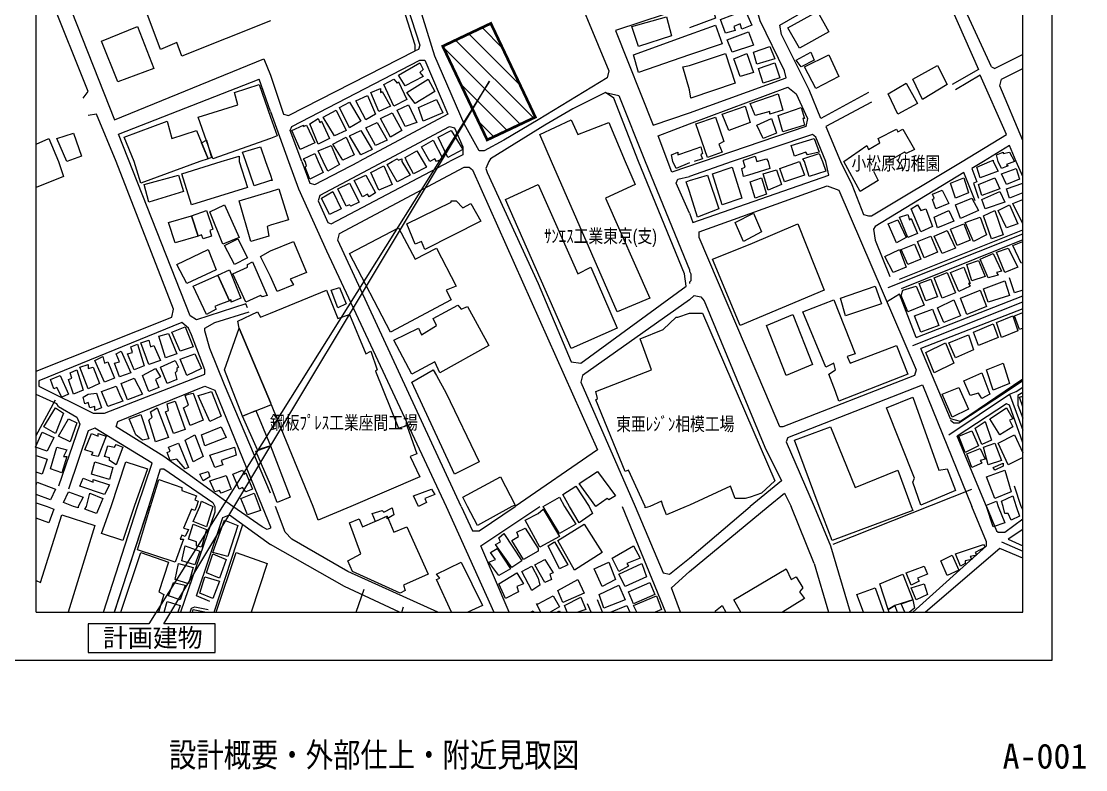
# Model space of a CAD drawing. Header units: millimetres. Extents: x 31 to 811, y 18 to 568.
# Drawn here: x 614.7 to 811.2, y 18.2 to 156.5 of the extents above; entities that cross this region are included whole.
import ezdxf
from ezdxf.enums import TextEntityAlignment as Align

# ---------------------------------------------------------------- set-up
doc = ezdxf.new("R2010")
doc.units = ezdxf.units.MM
doc.header["$LTSCALE"] = 0.2
for name, color, linetype in [('A_タイトル枠', 7, 'Continuous'), ('G0-MOJI', 7, 'Continuous'), ('G0-YOBI', 7, 'Continuous'), ('MAP', 7, 'Continuous'), ('枠内記述', 3, 'Continuous')]:
    doc.layers.add(name, color=color, linetype=linetype)
doc.styles.get("Standard").update_dxf_attribs({"font": 'simplex.shx', "width": 0.8, "height": 700, "bigfont": 'extfont2.shx'})
doc.styles.add('ゴシック', font='MS Gothic.ttf', dxfattribs={"height": 4})
doc.styles.add('丸ゴチック', font='HGRSMP.TTF')

msp = doc.modelspace()

# ---------------------------------------------------------------- hatches: boundary and pattern name
at = {"layer": 'MAP', "true_color": 0xff0000}
h = msp.add_hatch(dxfattribs=at)
h.set_pattern_fill('ANSI31', color=1, scale=0.8, angle=90)
h.set_pattern_definition([(135, (-998.098, -3.947), (-1.7960512, -1.7960512), [])])
h.paths.add_polyline_path([(700.73, 134.56), (709.62, 138.77), (701.4, 156.08), (692.52, 151.86)])

# ---------------------------------------------------------------- linework, layer by layer
at = {"layer": 'G0-MOJI', "color": 3}
msp.add_lwpolyline([(701.18, 145.38), (638.28, 45.2), (627.09, 45.2), (627.09, 39.91), (650.51, 39.91), (650.51, 45.2), (641.06, 45.2), (701.18, 145.38)], dxfattribs=at)
at = {"layer": 'G0-YOBI', "color": 6, "linetype": 'Continuous'}
msp.add_lwpolyline([(419.2, 288.2), (804.96, 288.2), (804.96, 38.42), (419.2, 38.42)], close=True, dxfattribs=at)
at = {"layer": 'MAP', "linetype": 'Continuous'}
for p, q in [((617.44, 47.33), (617.44, 284.26)), ((799.59, 47.33), (799.59, 284.26)), ((617.44, 174.89), (631.92, 138.28)), ((627.07, 143.53), (617.44, 167.57)), ((793.84, 148.03), (787.17, 162.53)), ((631.92, 138.28), (659.52, 149.53)), ((659.52, 149.53), (660.73, 146.54)), ((738.05, 148.29), (744.72, 150.53)), ((799.59, 150.32), (794.44, 147.78)), ((793.84, 148.03), (794.44, 147.78)), ((795.65, 145.79), (799.59, 147.73)), ((660.73, 139.79), (658.61, 145.79)), ((795.36, 144.53), (795.65, 145.79)), ((626.16, 142.29), (627.07, 143.53)), ((799.59, 134.42), (795.36, 144.53)), ((660.73, 139.79), (664.06, 130.55)), ((617.44, 133.8), (619.8, 134.8)), ((619.8, 134.8), (621.61, 130.55)), ((621.61, 130.55), (622.53, 127.8)), ((642.84, 103.3), (632.23, 130.55)), ((654.96, 130.55), (656.48, 125.8)), ((659.82, 130.55), (660.73, 128.04)), ((683.17, 130.55), (684.08, 131.04)), ((684.98, 130.55), (686.5, 128.04)), ((729.86, 130.55), (738.05, 110.56)), ((745.93, 130.55), (738.05, 127.8)), ((794.15, 130.55), (795.05, 128.8)), ((799.59, 127.79), (798.38, 130.55)), ((622.53, 127.8), (617.44, 125.77)), ((738.05, 127.05), (741.38, 128.04)), ((788.69, 128.55), (772.32, 118.56)), ((790.81, 123.3), (788.69, 128.55)), ((796.57, 125.54), (799.59, 126.54)), ((797.17, 123.79), (796.57, 125.54)), ((799.59, 124.79), (797.17, 123.79)), ((797.78, 122.8), (799.59, 123.54)), ((799.6, 119.05), (797.78, 122.8)), ((772.32, 118.56), (772.01, 118.05)), ((772.01, 118.05), (772.32, 116.05)), ((776.86, 108.81), (799.59, 117.95)), ((772.32, 116.05), (775.04, 109.3)), ((774.74, 107.31), (799.59, 117.23)), ((799.59, 116.09), (777.16, 107.06)), ((797.78, 115.06), (799.59, 115.8)), ((799.3, 111.8), (797.78, 115.06)), ((799.59, 111.92), (799.3, 111.8)), ((798.09, 106.31), (797.17, 109.06)), ((799.59, 106.82), (798.09, 106.31)), ((776.86, 106.06), (774.43, 104.56)), ((779.9, 98.07), (776.86, 106.06)), ((779.28, 96.56), (799.59, 104.68)), ((779.9, 98.07), (799.59, 105.74)), ((642.53, 101.81), (642.84, 103.3)), ((735.93, 101.81), (738.05, 102.56)), ((799.59, 103.38), (780.8, 96.06)), ((798.09, 102.06), (799.59, 102.68)), ((617.44, 91.82), (642.53, 101.81)), ((799, 99.56), (798.09, 102.06)), ((799.59, 99.79), (799, 99.56)), ((786.26, 83.07), (780.8, 96.06)), ((756.24, 79.57), (781.11, 89.32)), ((781.11, 89.32), (790.2, 66.83)), ((799.59, 90.35), (788.08, 82.57)), ((796.57, 88.06), (799.59, 90.15)), ((798.38, 88.06), (799.59, 88.9)), ((621.31, 85.82), (617.44, 87.54)), ((617.44, 79.99), (621.01, 86.57)), ((785.96, 80.08), (797.17, 87.57)), ((787.78, 82.32), (796.57, 88.06)), ((797.17, 87.57), (798.38, 88.06)), ((797.17, 87.57), (799.59, 80.95)), ((799.59, 87.93), (798.69, 87.32)), ((798.69, 87.32), (798.69, 85.57)), ((799, 87.06), (799.59, 87.24)), ((799.59, 85.26), (799, 87.06)), ((621.61, 85.31), (621.31, 85.82)), ((621.61, 85.31), (624.95, 83.32)), ((668.61, 66.83), (660.73, 86.07)), ((796.57, 85.82), (787.47, 79.82)), ((797.17, 85.57), (796.57, 85.82)), ((799.59, 78.59), (797.17, 85.57)), ((798.69, 85.57), (799.59, 83.15)), ((624.95, 83.32), (625.55, 82.07)), ((788.08, 82.57), (786.26, 83.07)), ((786.26, 82.82), (786.86, 82.32)), ((625.55, 82.07), (621.61, 70.58)), ((786.86, 82.32), (787.78, 82.32)), ((792.93, 66.83), (787.47, 79.82)), ((787.47, 79.82), (788.08, 78.33)), ((795.05, 78.57), (798.09, 80.08)), ((798.09, 80.08), (799.59, 76.75)), ((796.88, 74.57), (795.05, 78.57)), ((799.59, 75.92), (796.88, 74.57)), ((764.59, 59.92), (790.2, 70.07)), ((799.3, 66.83), (798.09, 70.58)), ((619.49, 66.83), (620.7, 66.33)), ((624.34, 66.83), (622.53, 67.58)), ((629.87, 47.33), (636.17, 66.83)), ((638.29, 66.83), (631.88, 47.33)), ((697.12, 66.83), (696.2, 68.58)), ((738.05, 67.08), (737.45, 66.83)), ((738.05, 57.33), (749.26, 66.83)), ((738.05, 54.83), (752.6, 66.83)), ((761.09, 56.33), (756.84, 66.83)), ((761.09, 66.83), (764.13, 59.59)), ((792.93, 60.34), (790.2, 66.83)), ((792.93, 66.83), (794.75, 62.33)), ((799.59, 66.22), (799.3, 66.83)), ((618.28, 52.83), (622.22, 65.33)), ((622.22, 65.33), (628.28, 63.33)), ((628.28, 63.33), (623.38, 47.33)), ((650.32, 47.33), (655.62, 63.54)), ((796.27, 62.09), (799.59, 64.56)), ((794.75, 62.33), (795.05, 62.09)), ((795.05, 62.09), (796.27, 62.09)), ((799.59, 62.62), (796.88, 60.83)), ((674.37, 52.08), (660.73, 59.83)), ((764.13, 59.59), (767.75, 47.33)), ((779.33, 47.33), (792.93, 59.59)), ((795.36, 59.08), (781.66, 47.33)), ((792.93, 59.59), (792.93, 60.34)), ((799.59, 57.28), (795.36, 59.08)), ((795.65, 60.34), (799.59, 58.59)), ((796.88, 60.83), (799.59, 59.58)), ((650.7, 47.33), (654.36, 58.33)), ((654.36, 58.33), (660.12, 56.33)), ((734.41, 54.34), (738.05, 57.33)), ((660.12, 56.33), (657.13, 47.33)), ((761.09, 56.33), (763.72, 47.33)), ((617.44, 53.18), (618.28, 52.83)), ((733.2, 54.58), (734.41, 54.34)), ((684.51, 47.33), (674.37, 52.08)), ((676.55, 47.33), (678.02, 51.59)), ((684.94, 47.33), (685.29, 48.34))]:
    msp.add_line(p, q, dxfattribs=at)
at = {"layer": 'MAP'}
msp.add_line((617.44, 47.33), (799.59, 47.33), dxfattribs=at)
at = {"layer": 'MAP', "linetype": 'Continuous'}
for points in [[(643.44, 152.53), (640.42, 151.28), (624.34, 194.26)], [(660.73, 146.54), (663.15, 139.29), (664.06, 139.04), (687.41, 151.04), (687.41, 152.03), (681.35, 171.27), (674.98, 184.76), (671.34, 194.26)], [(672.25, 194.26), (677.1, 181.52), (680.44, 174.77), (682.86, 168.78), (688.32, 152.03), (688.02, 151.28), (687.41, 151.04)], [(771.09, 143.29), (762.3, 138.54), (760.18, 143.79), (755.03, 154.03), (754.72, 155.78), (781.11, 171.02), (791.42, 147.54), (786.57, 144.79)], [(738.05, 139.54), (755.94, 146.03), (755.63, 147.29), (751.09, 156.53), (749.26, 163.03), (738.05, 159.28)], [(738.05, 159.28), (724.41, 154.78), (731.37, 137.29), (738.05, 139.54)], [(738.05, 158.53), (741.99, 160.03), (742.9, 157.03), (738.05, 155.29)], [(660.73, 156.53), (644.36, 150.04), (643.44, 152.53)], [(738.05, 154.03), (742.9, 155.78), (744.11, 152.28), (738.05, 150.28)], [(738.05, 150.28), (728.64, 147.03), (727.74, 150.28), (738.05, 154.03)], [(744.72, 150.53), (746.53, 145.04), (738.35, 142.29), (738.05, 143.79)], [(666.48, 130.55), (664.37, 136.29), (664.67, 137.04), (688.32, 149.29), (689.23, 149.29), (693.48, 139.29), (677.1, 130.55)], [(738.05, 143.79), (736.83, 148.03), (738.05, 148.29)], [(656.48, 103.56), (656.17, 104.31), (647.08, 101.31), (645.87, 102.06), (632.66, 135.6), (658.61, 145.79)], [(788.38, 130.55), (796.57, 135.55), (791.72, 146.54), (787.17, 143.79)], [(654.67, 141.04), (654.06, 143.29), (658.61, 144.79), (660.73, 138.79)], [(734.83, 128.63), (732.29, 135.29), (738.05, 137.54), (756.24, 144.28), (757.76, 143.04), (759.88, 138.54), (759.57, 137.04), (734.83, 128.63)], [(728.64, 130.55), (724.1, 142.29), (722.58, 143.29), (716.52, 140.29), (711.37, 137.29), (701.35, 131.04), (701.06, 130.55)], [(722.58, 143.29), (725.01, 142.79), (729.86, 130.55)], [(771.7, 141.54), (763.22, 137.04), (765.94, 130.55)], [(660.73, 134.8), (650.11, 131.04), (647.38, 138.79), (654.67, 141.04)], [(632.23, 130.55), (628.59, 139.29), (627.07, 139.04)], [(635.56, 130.55), (633.74, 135.04), (641.63, 138.04), (642.53, 134.8), (647.08, 136.29)], [(660.73, 138.79), (661.94, 135.29), (660.73, 134.8)], [(712.58, 130.55), (710.45, 135.55), (716.22, 138.28)], [(716.22, 138.28), (717.43, 135.55), (723.19, 137.79), (726.22, 130.55)], [(647.08, 136.29), (649.21, 131.04), (647.69, 130.55)], [(681.65, 130.55), (693.77, 137.04), (694.69, 136.79), (696.2, 133.29), (696.2, 131.79), (693.77, 130.55)], [(766.55, 130.55), (770.8, 133.54), (771.09, 132.79), (773.22, 134.04), (772.92, 134.8), (776.26, 136.55), (776.55, 136.04), (777.47, 136.55)], [(777.47, 136.55), (779.59, 132.79), (778.07, 132.05), (777.77, 132.29), (774.74, 130.55)], [(763.22, 130.55), (761.4, 135.04), (760.78, 135.55), (745.93, 130.55)], [(656.17, 130.55), (655.57, 132.29), (658.91, 133.29), (659.82, 130.55)], [(667.1, 130.55), (666.79, 131.04), (668.92, 132.05), (669.52, 130.55)], [(670.43, 130.55), (669.52, 132.54), (671.94, 133.54), (673.16, 130.55)], [(685.89, 130.55), (685.59, 131.3), (687.71, 132.54), (688.93, 130.55)], [(735.01, 130.55), (734.72, 131.79), (735.93, 132.29)], [(735.93, 132.29), (735.93, 131.79), (738.05, 132.54)], [(738.05, 132.54), (740.17, 133.29), (740.47, 132.05), (740.17, 131.79)], [(740.17, 131.79), (740.47, 131.04), (738.95, 130.55)], [(759.28, 130.55), (758.97, 131.04), (762.01, 132.05), (762.61, 130.55)], [(798.38, 130.55), (797.17, 133.54), (792.32, 130.55)], [(795.05, 130.55), (794.75, 131.79), (795.96, 132.29)], [(795.96, 132.29), (795.96, 132.05), (797.17, 132.29), (798.09, 130.55)], [(647.69, 130.55), (636.77, 126.54), (635.56, 130.55)], [(656.48, 125.8), (646.17, 122.55), (644.36, 128.29), (651.63, 130.55)], [(651.63, 130.55), (654.96, 131.54), (654.96, 130.55)], [(660.73, 127.05), (657.69, 126.05), (656.17, 130.55)], [(664.06, 130.55), (665.88, 125.54), (671.04, 114.06), (693.17, 66.83)], [(666.48, 130.55), (668, 126.54), (668.92, 126.3), (677.1, 130.55)], [(668, 127.29), (667.1, 129.55), (667.4, 129.79), (667.1, 130.55)], [(669.52, 130.55), (670.43, 128.55), (668, 127.29)], [(681.65, 130.55), (669.83, 124.3), (669.52, 123.3), (671.34, 119.3), (671.94, 119.05), (693.77, 130.55)], [(673.16, 130.55), (673.46, 130.04), (671.34, 128.8), (670.43, 130.55)], [(686.5, 128.04), (684.08, 126.8), (682.25, 130.04), (683.17, 130.55)], [(684.08, 131.04), (684.38, 130.79), (684.98, 131.04), (684.98, 130.55)], [(688.93, 130.55), (689.54, 129.55), (687.1, 128.29), (685.89, 130.55)], [(701.06, 130.55), (700.45, 129.3), (700.75, 128.55), (710.16, 108.06), (716.22, 93.57), (718.04, 93.31), (737.45, 107.55), (737.14, 109.81), (728.64, 130.55)], [(722.58, 123.79), (730.77, 105.31), (724.7, 102.81), (712.58, 130.55)], [(726.22, 130.55), (728.04, 126.3), (722.58, 123.79)], [(738.05, 130.3), (735.62, 129.3), (735.01, 130.55)], [(738.05, 121.05), (738.66, 119.3), (763.82, 128.04), (763.22, 130.55)], [(748.97, 128.04), (748.05, 127.8), (747.76, 129.3), (748.36, 129.55), (748.05, 130.55)], [(748.05, 130.55), (748.05, 130.79), (750.18, 131.54), (750.48, 130.55)], [(752.6, 130.55), (752.91, 129.3), (748.97, 128.04)], [(750.48, 130.55), (752.3, 131.04), (752.6, 130.55)], [(762.61, 130.55), (763.22, 128.8), (760.18, 127.8), (759.28, 130.55)], [(765.94, 130.55), (768.07, 126.3), (770.19, 120.8), (771.09, 120.55), (771.7, 120.55), (788.38, 130.55)], [(772.01, 128.8), (772.92, 127.05), (769.59, 125.05), (766.55, 130.55)], [(792.32, 130.55), (790.2, 129.3), (791.11, 126.8), (790.5, 126.54), (791.42, 123.79)], [(795.05, 128.8), (791.72, 127.55), (791.11, 129.55), (793.54, 130.55)], [(793.54, 130.55), (794.15, 130.79), (794.15, 130.55)], [(798.09, 130.55), (796.57, 130.04), (796.88, 129.79), (795.65, 129.3), (795.05, 130.55)], [(660.73, 128.04), (661.03, 127.05), (660.73, 127.05)], [(695.9, 66.83), (673.16, 116.05), (673.46, 117.3), (696.5, 129.55), (697.41, 129.55), (698.02, 129.04), (721.07, 77.33), (705.91, 66.83)], [(738.05, 121.05), (735.62, 126.54), (735.93, 127.29), (738.05, 127.8)], [(741.38, 128.04), (743.51, 121.8), (739.57, 120.31), (738.05, 125.05)], [(738.05, 125.05), (737.45, 126.8), (738.05, 127.05)], [(660.42, 116.81), (657.09, 115.8), (654.96, 123.3), (660.73, 125.05)], [(660.73, 125.05), (662.25, 125.54), (664.06, 119.8), (660.73, 118.8)], [(660.73, 118.8), (660.12, 118.56), (660.42, 116.81)], [(660.73, 109.3), (658.91, 113.05), (660.73, 114.06)], [(660.73, 114.06), (664.98, 115.8), (667.4, 110.05), (664.37, 108.81)], [(738.05, 110.56), (738.05, 110.3), (738.35, 109.81), (738.35, 108.55), (738.05, 108.31), (738.05, 108.06)], [(664.37, 108.81), (664.98, 107.81), (661.94, 106.56), (660.73, 109.3)], [(660.73, 102.56), (671.04, 106.8), (673.16, 101.56), (675.29, 102.31), (678.31, 95.06), (679.23, 95.56), (680.44, 92.07), (680.13, 91.82), (684.38, 81.32), (685.89, 81.83), (687.71, 76.58), (686.5, 76.07), (688.32, 72.33), (675.58, 66.83)], [(738.05, 105.05), (718.34, 91.07), (718.04, 89.81), (728.04, 66.83)], [(738.05, 105.05), (738.95, 105.8), (740.17, 105.56), (740.78, 104.81), (751.99, 77.82), (755.03, 71.57), (749.26, 66.83)], [(660.73, 69.33), (652.23, 89.32), (649.51, 96.06), (648.6, 99.31), (648.6, 99.81), (650.42, 100.81), (656.79, 102.81)], [(654.67, 101.06), (658.3, 102.81), (658.91, 101.81), (660.73, 102.56)], [(738.05, 102.56), (740.47, 102.56), (753.82, 71.57), (751.39, 69.33), (749.26, 68.58), (748.36, 68.32)], [(660.73, 86.07), (654.96, 99.81), (654.67, 101.06)], [(729.86, 66.83), (726.83, 73.57), (726.22, 73.32), (720.76, 86.57), (721.07, 86.82), (720.76, 88.06), (731.07, 92.07), (728.95, 97.81), (733.2, 99.56), (735.62, 101.81), (735.93, 101.81)], [(652.23, 92.07), (654.96, 99.81), (660.73, 86.07)], [(660.73, 85.57), (655.57, 83.56), (652.23, 92.07)], [(653.75, 66.83), (641.02, 76.07), (632.23, 81.57), (632.53, 82.57), (648.6, 89.07), (650.42, 88.32), (659.21, 66.83)], [(636.17, 66.83), (638.9, 74.83), (628.28, 81.32), (627.07, 80.82), (623.43, 70.07)], [(762.01, 66.83), (757.45, 79.08), (764.13, 81.57)], [(764.13, 81.57), (768.67, 70.33), (776.55, 73.57), (778.98, 66.83)], [(756.24, 79.57), (755.94, 78.82), (761.09, 66.83)], [(660.73, 70.82), (658, 77.07), (660.73, 78.07)], [(660.73, 78.07), (664.37, 68.58), (661.94, 67.58), (660.73, 70.82)], [(617.44, 76.25), (619.49, 75.58), (618.59, 72.83), (617.44, 73.17)], [(631.32, 66.83), (634.05, 75.07), (637.99, 73.83), (635.56, 66.83)], [(638.29, 66.83), (640.42, 73.83), (641.02, 73.83), (650.11, 67.58), (650.42, 66.83)], [(617.44, 70.83), (617.67, 71.33), (621.01, 70.07), (620.09, 68.08), (617.44, 69.07)], [(638.59, 66.83), (640.11, 71.82), (644.36, 70.33), (644.36, 69.83), (647.08, 68.83)], [(696.2, 68.58), (703.18, 72.33), (705.91, 67.08), (705.3, 66.83)], [(622.53, 67.58), (623.43, 69.58), (626.16, 68.58), (625.25, 66.83)], [(626.77, 66.83), (627.38, 69.33), (629.8, 68.32), (629.19, 66.83)], [(647.08, 68.83), (646.78, 68.08), (647.38, 67.83), (647.08, 66.83)], [(655.88, 66.83), (655.27, 68.32), (657.69, 69.33), (658.61, 66.83)], [(715.91, 66.83), (714.7, 69.07), (717.12, 70.58), (719.55, 66.83)], [(748.36, 68.32), (746.53, 68.32), (745.63, 70.58), (738.05, 67.08)], [(752.6, 66.83), (755.63, 69.33), (756.84, 66.83)], [(795.96, 66.83), (795.65, 67.83), (797.78, 68.83), (798.38, 66.83)], [(617.44, 67.55), (619.49, 66.83)], [(625.25, 66.83), (625.25, 66.58), (624.34, 66.83)], [(629.19, 66.83), (628.59, 65.58), (626.46, 66.33), (626.77, 66.83)], [(635.56, 66.83), (633.44, 60.58), (629.5, 61.83), (631.32, 66.83)], [(631.91, 47.33), (638.29, 66.83)], [(644.65, 60.83), (643.15, 56.58), (636.17, 58.83), (638.59, 66.83)], [(647.08, 66.83), (646.78, 66.08), (646.17, 66.33), (644.65, 62.83), (645.57, 62.58), (644.96, 61.33), (644.36, 61.58), (644.05, 60.83), (644.65, 60.83)], [(650.42, 66.83), (650.42, 65.83), (644.09, 47.33)], [(650.11, 66.83), (648.9, 63.08), (646.48, 64.08), (647.69, 66.83)], [(647.69, 66.83), (647.99, 67.83), (650.11, 66.83)], [(659.21, 66.83), (660.73, 63.08), (660.73, 62.83), (660.12, 62.58), (659.21, 63.08), (653.75, 66.83)], [(658.61, 66.83), (658.91, 66.08), (656.48, 65.33), (655.88, 66.83)], [(691.62, 47.33), (674.98, 54.83), (664.67, 60.83), (663.46, 62.09), (661.64, 66.83)], [(675.58, 66.83), (669.52, 64.33), (668.61, 66.83)], [(693.17, 66.83), (701.97, 47.33)], [(695.9, 66.83), (698.02, 62.33), (699.24, 62.33), (705.91, 66.83)], [(705.3, 66.83), (698.93, 63.33), (697.12, 66.83)], [(704.78, 47.33), (699.54, 59.59), (710.45, 66.83)], [(711.06, 66.83), (714.1, 68.58), (715, 66.83)], [(715, 66.83), (717.12, 63.58), (714.1, 61.83), (711.06, 66.83)], [(719.55, 66.83), (720.16, 65.58), (717.73, 63.84), (715.91, 66.83)], [(725.62, 66.83), (733.63, 47.33)], [(728.04, 66.83), (733.2, 54.58), (734.41, 54.34), (738.05, 57.33)], [(730.77, 66.83), (729.86, 66.58), (729.86, 66.83)], [(733.2, 66.83), (732.89, 67.83), (730.77, 66.83)], [(737.45, 66.83), (733.8, 65.33), (733.2, 66.83)], [(778.98, 66.83), (779.28, 66.08), (764.43, 60.58), (762.01, 66.83)], [(792.93, 66.83), (792.93, 67.08), (794.75, 67.83), (795.05, 66.83)], [(795.05, 66.83), (796.27, 63.84), (794.15, 63.08), (792.93, 66.83)], [(797.48, 64.33), (796.88, 65.58), (796.27, 65.58), (795.96, 66.83)], [(798.38, 66.83), (799, 65.08), (797.48, 64.33)], [(620.7, 66.33), (619.8, 63.84), (617.44, 64.71)], [(649.51, 49.33), (647.08, 50.33), (651.94, 64.83), (653.15, 65.33), (660.73, 59.83)], [(633.07, 47.33), (636.77, 58.33), (641.92, 56.58), (640.11, 51.08), (641.02, 50.59), (640.03, 47.33)], [(694.16, 47.33), (691.35, 53.34), (691.96, 53.59), (691.35, 54.34), (695.9, 56.58), (699.85, 48.58), (697.14, 47.33)], [(747.55, 47.33), (746.24, 49.59), (755.94, 55.33), (756.84, 53.34), (757.76, 53.83), (758.97, 51.84), (758.36, 51.08), (759.28, 49.84), (755.22, 47.33)], [(736.44, 47.33), (734.72, 51.84), (738.05, 54.83)], [(770.17, 47.33), (768.97, 50.59), (772.32, 51.84), (773.97, 47.33)], [(641.1, 47.33), (641.63, 49.33), (644.05, 48.58), (643.61, 47.33)], [(710.66, 47.33), (709.85, 48.84), (710.16, 48.84), (712.89, 50.33), (714.1, 48.34), (712.34, 47.33)], [(715.51, 47.33), (715, 48.58), (718.04, 50.09), (718.95, 47.84), (717.43, 47.34), (717.43, 47.33)], [(722, 47.33), (721.07, 49.59)], [(728.35, 47.33), (727.74, 48.58), (731.99, 50.33), (732.89, 47.84), (731.76, 47.33)], [(777.84, 47.33), (777.16, 48.84), (779.28, 49.59), (779.59, 48.09), (778.67, 47.33)], [(645.92, 47.33), (646.17, 48.09), (646.78, 48.34), (649.21, 47.84)], [(646.31, 47.33), (646.48, 47.84), (648.9, 47.34), (648.9, 47.33)], [(708.72, 47.33), (709.24, 47.59), (709.33, 47.33)], [(713.59, 47.33), (714.1, 47.59), (714.2, 47.33)], [(719.9, 47.33), (719.25, 48.84)], [(723.48, 47.33), (726.53, 48.58), (727.08, 47.33)], [(733.18, 47.33), (733.2, 47.34), (733.2, 47.33)], [(742.9, 47.33), (742.9, 47.59), (744.11, 48.58), (744.81, 47.33)], [(774.94, 47.33), (774.74, 47.84), (775.95, 48.58), (776.4, 47.33)]]:
    msp.add_lwpolyline(points, dxfattribs=at)
for points in [[(710.16, 138.28), (703.79, 134.54), (700.14, 132.54), (699.24, 132.54), (696.5, 137.54), (691.04, 150.04), (684.38, 171.77), (683.17, 174.02), (683.17, 175.77), (705.6, 187.51), (706.21, 187.51), (706.81, 186.77), (723.19, 147.29), (722.89, 146.03), (710.16, 138.28)], [(727.43, 155.53), (733.8, 157.28), (734.72, 153.78), (728.64, 151.79), (727.43, 155.53)], [(747.45, 156.03), (746.24, 155.53), (746.53, 154.78), (744.72, 154.28), (743.81, 156.78), (748.36, 158.53), (749.57, 155.78), (747.76, 155.03), (747.45, 156.03)], [(756.24, 155.29), (761.7, 158.28), (763.82, 154.53), (758.36, 151.53), (756.24, 155.29)], [(629.5, 152.79), (636.17, 155.53), (639.2, 147.78), (632.53, 145.28), (629.5, 152.79)], [(745.03, 153.03), (748.97, 154.53), (749.87, 152.03), (745.93, 150.78), (745.03, 153.03)], [(749.87, 150.78), (752.91, 151.79), (753.82, 149.53), (750.48, 148.53), (749.87, 150.78)], [(746.24, 149.53), (748.66, 150.53), (749.87, 147.03), (747.45, 146.28), (746.24, 149.53)], [(757.76, 149.29), (760.49, 150.78), (761.09, 149.29), (758.67, 148.03), (757.76, 149.29)], [(759.28, 148.03), (763.82, 150.28), (765.64, 146.28), (761.4, 144.04), (759.28, 148.03)], [(688.93, 147.54), (688.32, 147.03), (688.93, 146.28), (685.59, 144.53), (684.38, 146.54), (688.32, 148.78), (688.93, 147.54)], [(750.78, 147.78), (753.82, 148.78), (754.72, 146.03), (751.7, 145.04), (750.78, 147.78)], [(779.28, 145.79), (783.84, 148.29), (785.65, 144.79), (781.11, 142.04), (779.28, 145.79)], [(684.08, 145.04), (684.38, 145.28), (685.89, 142.04), (683.47, 140.79), (681.65, 144.79), (683.47, 145.79), (684.08, 145.04)], [(689.83, 145.79), (691.04, 143.53), (687.41, 141.29), (685.89, 143.29), (689.83, 145.79)], [(681.04, 143.29), (681.35, 143.53), (682.86, 140.79), (680.74, 139.79), (679.23, 143.29), (681.04, 144.04), (681.04, 143.29)], [(774.74, 143.04), (778.07, 145.04), (780.19, 141.29), (776.55, 139.29), (774.74, 143.04)], [(673.46, 140.54), (675.29, 141.54), (677.4, 138.04), (675.29, 136.79), (673.46, 140.54)], [(676.5, 141.78), (678.62, 142.79), (680.13, 139.29), (678.31, 138.28), (676.5, 141.78)], [(688.02, 140.54), (691.35, 142.04), (692.56, 139.54), (688.93, 138.04), (688.02, 140.54)], [(755.33, 140.03), (752.91, 139.29), (752.91, 139.79), (750.18, 139.04), (749.26, 141.29), (754.42, 143.04), (755.33, 140.03)], [(670.43, 138.79), (672.86, 140.03), (674.67, 136.29), (672.56, 135.29), (670.43, 138.79)], [(681.04, 138.54), (683.17, 139.54), (684.98, 136.29), (682.86, 135.04), (681.04, 138.54)], [(687.71, 137.79), (685.59, 137.04), (684.08, 140.03), (686.2, 141.04), (687.71, 137.79)], [(744.11, 139.29), (748.36, 140.79), (749.26, 137.79), (745.32, 136.29), (744.11, 139.29)], [(759.28, 138.54), (758.97, 138.54), (759.28, 137.29), (755.33, 136.04), (754.42, 139.04), (758.67, 140.54), (759.28, 138.54)], [(669.83, 137.79), (670.13, 138.04), (671.64, 134.8), (669.52, 133.8), (668, 137.54), (669.52, 138.54), (669.83, 137.79)], [(678.31, 136.79), (680.44, 137.79), (682.25, 134.54), (680.13, 133.54), (678.31, 136.79)], [(744.41, 134.29), (743.51, 133.8), (744.11, 132.29), (741.38, 131.3), (739.26, 137.54), (742.9, 138.79), (744.41, 134.29)], [(750.48, 137.29), (753.21, 138.54), (754.12, 135.79), (751.7, 134.8), (750.48, 137.29)], [(621.31, 134.8), (624.34, 135.79), (625.86, 131.54), (623.13, 130.55), (621.31, 134.8)], [(666.79, 137.04), (667.4, 137.29), (668.92, 134.04), (666.19, 132.79), (664.67, 136.29), (666.79, 137.29), (666.79, 137.04)], [(675.29, 135.29), (677.4, 136.29), (679.52, 132.79), (677.4, 131.79), (675.29, 135.29)], [(691.66, 135.04), (694.08, 136.29), (696.2, 132.79), (693.48, 131.3), (691.66, 135.04)], [(647.99, 134.04), (648.9, 134.54), (649.81, 131.3), (649.21, 131.04), (647.99, 134.04)], [(672.25, 133.8), (674.67, 135.04), (676.19, 131.79), (674.07, 130.79), (672.25, 133.8)], [(692.56, 131.04), (691.35, 130.55), (691.04, 131.04), (690.14, 130.55), (688.62, 133.29), (690.75, 134.54), (692.56, 131.04)], [(762.01, 132.29), (759.88, 131.79), (759.57, 132.29), (757.45, 131.54), (756.84, 133.54), (761.09, 134.8), (762.01, 132.29)], [(679.23, 128.55), (681.65, 129.79), (683.17, 126.3), (680.74, 125.3), (679.23, 128.55)], [(754.72, 129.3), (758.36, 130.55), (759.28, 128.04), (755.63, 126.8), (754.72, 129.3)], [(637.38, 126.3), (643.75, 128.04), (644.65, 125.05), (638.29, 123.05), (637.38, 126.3)], [(680.13, 124.79), (678.92, 124.05), (678.62, 124.55), (677.71, 124.05), (676.19, 127.05), (678.31, 128.04), (680.13, 124.79)], [(742.3, 128.29), (745.93, 129.55), (747.76, 123.79), (744.11, 122.55), (742.3, 128.29)], [(751.7, 128.29), (754.12, 129.04), (755.03, 126.3), (752.6, 125.3), (751.7, 128.29)], [(795.65, 128.29), (798.38, 129.3), (799, 127.29), (796.57, 126.3), (795.65, 128.29)], [(677.1, 123.05), (675.58, 122.3), (675.29, 122.55), (674.67, 122.3), (673.16, 125.54), (675.29, 126.54), (677.1, 123.05)], [(717.43, 109.81), (719.85, 111.05), (724.7, 99.81), (716.22, 96.06), (704.08, 123.55), (710.16, 126.3), (717.43, 109.81)], [(754.72, 81.57), (751.99, 88.06), (739.87, 116.55), (739.87, 117.55), (763.51, 126.05), (765.64, 125.3), (779.9, 92.07), (779.59, 91.07), (755.33, 81.57), (754.72, 81.57)], [(749.26, 126.8), (751.39, 127.55), (752.3, 124.55), (750.18, 123.79), (749.26, 126.8)], [(786.26, 126.54), (788.69, 127.55), (789.59, 124.79), (787.17, 123.79), (786.26, 126.54)], [(791.42, 126.3), (794.44, 127.55), (795.36, 125.54), (792.02, 124.3), (791.42, 126.3)], [(670.13, 123.79), (672.25, 125.05), (673.77, 121.8), (671.64, 120.8), (670.13, 123.79)], [(782.92, 124.55), (784.74, 125.3), (785.96, 122.8), (783.53, 121.8), (782.92, 123.55), (783.23, 123.79), (782.92, 124.55)], [(787.17, 122.55), (790.2, 123.79), (791.42, 121.55), (788.08, 120.05), (787.17, 122.55)], [(792.02, 123.55), (795.36, 125.05), (796.27, 123.05), (792.63, 121.8), (792.02, 123.55)], [(649.51, 121.3), (652.23, 122.55), (654.96, 116.55), (651.94, 115.3), (649.51, 121.3)], [(697.72, 122.8), (699.54, 119.55), (689.23, 114.31), (688.62, 115.8), (687.41, 115.3), (685.89, 119.05), (694.08, 123.05), (694.08, 123.3), (694.99, 123.3), (696.2, 122.04), (697.72, 122.8)], [(780.8, 121.55), (781.71, 121.8), (782.92, 118.56), (780.8, 117.55), (778.98, 121.8), (780.19, 122.55), (780.8, 121.55)], [(795.05, 121.55), (797.17, 122.55), (798.69, 119.05), (796.57, 118.3), (795.05, 121.55)], [(641.92, 119.3), (646.17, 120.55), (647.38, 116.81), (643.15, 115.55), (641.92, 119.3)], [(649.81, 116.81), (648.3, 116.3), (647.99, 117.05), (647.38, 116.81), (646.17, 120.55), (648.9, 121.55), (650.11, 118.05), (649.51, 117.8), (649.81, 116.81)], [(746.53, 119.3), (749.87, 121.05), (751.39, 117.55), (748.05, 115.8), (746.53, 119.3)], [(778.68, 119.8), (778.98, 120.05), (780.19, 117.3), (778.38, 116.55), (776.86, 120.31), (778.38, 120.8), (778.68, 119.8)], [(783.23, 120.31), (785.96, 121.55), (786.86, 119.55), (783.84, 118.3), (783.23, 120.31)], [(788.99, 119.3), (791.72, 120.31), (792.93, 117.05), (790.5, 115.8), (788.99, 119.3)], [(792.32, 120.55), (794.44, 121.55), (795.96, 117.05), (793.84, 116.3), (792.32, 120.55)], [(694.99, 107.55), (693.17, 106.8), (694.08, 105.05), (682.86, 99.06), (675.29, 113.55), (684.38, 118.3), (687.41, 112.56), (691.35, 114.55), (694.99, 107.55)], [(758.06, 119.05), (762.91, 106.8), (747.45, 100.31), (742.3, 112.56), (749.26, 115.3), (758.06, 119.05)], [(774.74, 119.05), (776.55, 119.8), (778.07, 116.55), (776.26, 115.55), (774.74, 119.05)], [(786.26, 118.05), (788.69, 119.05), (789.9, 116.05), (787.47, 115.06), (786.26, 118.05)], [(652.23, 115.06), (654.67, 116.3), (656.48, 112.8), (654.06, 111.56), (652.23, 115.06)], [(780.19, 115.8), (782.63, 116.81), (783.84, 113.8), (781.4, 112.8), (780.19, 115.8)], [(783.23, 116.81), (785.65, 117.8), (787.17, 114.55), (784.74, 113.55), (783.23, 116.81)], [(643.44, 111.56), (649.21, 114.31), (650.72, 110.56), (645.26, 108.06), (643.44, 111.56)], [(774.13, 113.05), (776.86, 114.31), (778.07, 111.05), (775.65, 110.05), (774.13, 113.05)], [(777.16, 114.31), (779.59, 115.3), (780.8, 112.56), (778.38, 111.56), (777.16, 114.31)], [(794.75, 113.8), (796.88, 114.55), (798.69, 111.05), (796.27, 110.05), (794.75, 113.8)], [(658.91, 105.8), (656.17, 104.56), (653.75, 109.81), (656.48, 111.05), (656.48, 111.56), (657.4, 112.05), (660.12, 105.8), (659.21, 105.56), (658.91, 105.8)], [(789.29, 111.56), (791.42, 112.31), (792.63, 109.3), (790.2, 108.55), (789.29, 111.56)], [(795.65, 110.3), (794.75, 110.05), (795.05, 109.55), (793.23, 109.06), (791.72, 112.56), (794.15, 113.55), (795.65, 110.3)], [(655.27, 105.31), (653.44, 104.56), (653.44, 105.05), (653.15, 104.81), (651.02, 109.55), (653.15, 110.56), (655.27, 105.31)], [(783.23, 109.06), (785.65, 110.05), (787.17, 106.31), (784.74, 105.31), (783.23, 109.06)], [(789.9, 108.06), (789.59, 108.06), (789.9, 107.55), (787.78, 106.56), (786.26, 110.05), (788.69, 111.05), (789.9, 108.06)], [(651.02, 104.06), (650.42, 103.81), (650.72, 103.3), (648.9, 102.31), (646.48, 107.55), (651.02, 109.55), (653.15, 104.81), (651.02, 104.06)], [(780.5, 108.06), (782.63, 108.81), (783.84, 105.56), (781.71, 104.81), (780.5, 108.06)], [(792.32, 107.06), (796.27, 108.55), (797.17, 105.8), (793.23, 104.56), (792.32, 107.06)], [(671.94, 106.8), (673.46, 107.31), (674.67, 104.31), (673.16, 103.56), (671.94, 106.8)], [(765.94, 105.31), (772.32, 107.55), (773.53, 104.31), (766.86, 102.06), (765.94, 105.31)], [(777.47, 106.8), (779.9, 107.55), (781.4, 104.06), (778.38, 102.81), (777.16, 105.8), (777.47, 106.8)], [(788.08, 105.31), (791.72, 106.8), (792.93, 103.81), (789.29, 102.31), (788.08, 105.31)], [(763.82, 91.31), (765.03, 92.07), (764.73, 93.31), (763.22, 92.57), (758.97, 102.81), (764.73, 105.05), (768.67, 95.06), (767.16, 94.57), (767.76, 93.31), (776.26, 96.56), (778.38, 91.31), (765.64, 86.32), (765.03, 88.06), (763.82, 91.31)], [(783.84, 103.56), (786.86, 105.05), (788.08, 102.06), (785.05, 100.81), (783.84, 103.56)], [(701.06, 96.56), (691.96, 91.56), (691.04, 93.57), (686.81, 91.31), (683.47, 97.56), (688.02, 99.81), (688.62, 98.56), (691.35, 100.31), (690.75, 101.56), (695.29, 104.06), (695.9, 103.3), (697.12, 103.81), (701.06, 96.56)], [(752.3, 100.31), (757.15, 102.31), (760.78, 93.06), (755.94, 91.07), (752.3, 100.31)], [(779.59, 102.06), (782.92, 103.3), (784.13, 100.31), (780.8, 99.06), (779.59, 102.06)], [(648.6, 92.07), (646.17, 98.56), (645.57, 99.81), (644.36, 100.81), (617.97, 90.07), (617.97, 89.07), (627.98, 84.07), (630.11, 84.07), (648.6, 91.31), (648.6, 92.07)], [(790.5, 99.06), (794.15, 100.56), (795.05, 98.07), (791.42, 96.56), (790.5, 99.06)], [(794.75, 100.81), (797.78, 102.06), (798.69, 99.31), (795.65, 98.07), (794.75, 100.81)], [(641.92, 98.82), (643.44, 95.06), (641.32, 94.31), (640.11, 98.31), (641.92, 98.82)], [(642.53, 99.06), (644.96, 100.06), (646.48, 96.32), (644.05, 95.56), (642.53, 99.06)], [(785.96, 97.07), (789.59, 98.56), (790.5, 95.81), (787.17, 94.31), (785.96, 97.07)], [(634.96, 96.32), (636.17, 96.81), (637.38, 92.82), (635.56, 92.07), (634.34, 95.06), (635.26, 95.32), (634.96, 96.32)], [(638.59, 96.32), (639.2, 96.56), (640.42, 93.81), (638.29, 93.06), (636.77, 97.07), (638.29, 97.56), (638.59, 96.32)], [(781.71, 95.32), (785.36, 97.07), (786.86, 93.31), (783.23, 91.56), (781.71, 95.32)], [(630.11, 93.31), (630.71, 93.57), (631.92, 90.56), (630.11, 89.81), (628.28, 93.81), (629.8, 94.57), (630.11, 93.31)], [(632.23, 95.06), (633.13, 95.56), (634.96, 91.56), (632.84, 90.82), (631.92, 93.31), (632.84, 93.57), (632.23, 95.06)], [(644.05, 94.06), (646.78, 95.06), (647.99, 92.31), (645.26, 91.07), (644.05, 94.06)], [(627.07, 92.31), (627.98, 92.57), (629.19, 89.56), (627.07, 88.57), (625.55, 92.57), (627.07, 93.06), (627.07, 92.31)], [(643.44, 91.82), (643.15, 91.56), (643.44, 90.32), (641.63, 89.56), (640.42, 92.57), (643.15, 93.81), (643.75, 92.57), (643.44, 92.31), (643.44, 91.82)], [(792.93, 92.07), (795.96, 93.31), (797.17, 89.56), (794.15, 88.32), (792.93, 92.07)], [(622.22, 87.06), (621.31, 88.81), (620.7, 88.57), (620.09, 90.32), (621.92, 91.07), (623.43, 87.57), (622.22, 87.06)], [(623.74, 91.56), (624.95, 92.07), (626.16, 88.32), (624.34, 87.57), (623.43, 90.32), (624.04, 90.56), (623.74, 91.56)], [(635.56, 90.56), (637.07, 87.57), (634.34, 86.57), (633.13, 89.56), (635.56, 90.56)], [(640.42, 90.82), (639.5, 90.32), (640.11, 88.81), (638.29, 88.06), (637.07, 91.07), (639.5, 92.31), (640.42, 90.82)], [(693.17, 87.81), (699.24, 75.07), (694.69, 72.83), (686.81, 89.81), (690.75, 92.07), (691.35, 91.07), (693.17, 87.81)], [(793.54, 87.57), (792.02, 86.82), (791.42, 87.81), (789.9, 87.32), (788.69, 90.07), (792.02, 91.56), (793.54, 87.57)], [(632.84, 87.57), (633.44, 86.32), (630.71, 85.31), (629.5, 88.06), (632.23, 89.07), (632.84, 87.57)], [(784.74, 87.57), (787.78, 88.81), (789.59, 84.82), (786.57, 83.32), (784.74, 87.57)], [(628.28, 85.31), (627.38, 85.07), (627.07, 86.07), (626.46, 85.82), (626.16, 87.06), (627.07, 87.57), (628.59, 87.81), (629.5, 85.07), (628.28, 84.57), (628.28, 85.31)], [(646.48, 87.81), (648.3, 82.82), (645.87, 81.83), (644.65, 85.07), (645.57, 85.57), (644.96, 87.32), (645.57, 87.57), (646.48, 87.81)], [(649.81, 88.06), (651.63, 83.56), (649.51, 82.57), (647.38, 87.32), (648.3, 87.57), (649.81, 88.06)], [(787.17, 69.83), (780.8, 67.08), (779.28, 71.33), (779.59, 72.08), (774.43, 85.07), (779.28, 87.06), (784.13, 73.57), (785.65, 73.83), (787.17, 69.83)], [(622.53, 84.07), (621.01, 80.32), (618.88, 81.57), (621.01, 85.07), (622.53, 84.07)], [(638.59, 84.32), (639.8, 85.07), (641.92, 79.57), (639.5, 78.82), (638.29, 82.82), (638.9, 83.32), (638.59, 84.32)], [(641.63, 85.82), (643.15, 86.32), (644.96, 81.07), (642.84, 80.32), (641.32, 84.32), (641.92, 84.57), (641.63, 85.82)], [(655.57, 83.56), (658, 84.57), (660.73, 78.07), (658.3, 77.33), (655.57, 83.56)], [(797.78, 83.07), (797.17, 82.82), (797.78, 81.57), (795.36, 80.08), (793.54, 83.07), (796.57, 85.07), (797.78, 83.07)], [(624.95, 82.32), (623.74, 78.82), (621.61, 79.82), (623.43, 83.07), (624.95, 82.32)], [(636.77, 83.82), (638.29, 79.32), (637.07, 79.08), (635.86, 80.08), (634.65, 83.07), (636.77, 83.82)], [(790.81, 81.32), (792.63, 82.57), (793.84, 79.08), (792.02, 78.33), (790.81, 81.32)], [(617.36, 77.82), (618.59, 80.57), (620.7, 79.57), (619.49, 77.07), (617.36, 77.82)], [(647.99, 80.08), (651.63, 81.57), (652.54, 79.57), (648.6, 78.07), (647.99, 80.08)], [(787.78, 79.82), (790.2, 80.82), (791.42, 78.07), (788.99, 76.82), (787.78, 79.82)], [(630.4, 79.82), (628.89, 76.07), (627.67, 76.32), (627.98, 76.82), (626.46, 77.33), (627.67, 80.32), (628.89, 79.82), (628.89, 80.32), (630.4, 79.82)], [(644.96, 79.08), (646.78, 80.08), (648.3, 76.07), (646.48, 75.07), (644.96, 79.08)], [(623.13, 77.33), (622.53, 76.07), (623.13, 76.07), (622.22, 73.08), (620.09, 73.83), (621.31, 77.82), (623.13, 77.33)], [(633.44, 77.82), (632.23, 74.57), (631.01, 75.32), (631.01, 75.83), (630.11, 76.07), (630.71, 78.07), (631.92, 77.82), (632.23, 78.33), (633.44, 77.82)], [(644.96, 73.83), (643.44, 75.58), (642.23, 75.32), (641.63, 76.82), (642.23, 77.07), (641.92, 77.82), (643.75, 78.57), (645.57, 74.08), (644.96, 73.83)], [(654.36, 76.32), (651.63, 75.32), (651.94, 74.57), (650.42, 74.08), (649.51, 76.32), (654.06, 77.82), (654.36, 76.32)], [(792.63, 75.58), (791.72, 75.32), (792.02, 74.83), (790.2, 74.08), (789.29, 76.58), (791.72, 77.57), (792.63, 75.58)], [(792.32, 77.82), (794.44, 78.57), (795.65, 75.32), (793.23, 74.57), (792.32, 77.82)], [(627.67, 72.83), (628.28, 75.07), (631.61, 74.08), (631.01, 71.82), (627.67, 72.83)], [(794.15, 74.08), (795.96, 74.83), (795.96, 74.32), (794.44, 73.57), (794.15, 74.08)], [(647.69, 72.83), (649.21, 73.32), (649.51, 72.33), (648.3, 71.57), (647.69, 72.83)], [(657.4, 70.07), (656.17, 69.58), (655.57, 70.33), (654.96, 70.07), (653.75, 72.83), (655.57, 73.57), (655.88, 72.83), (656.17, 73.08), (657.4, 70.07)], [(724.41, 68.83), (723.19, 68.08), (722.89, 68.32), (720.76, 66.83), (717.73, 71.08), (721.07, 73.32), (724.41, 68.83)], [(792.93, 72.33), (796.27, 73.57), (797.48, 69.58), (794.44, 68.32), (792.93, 72.33)], [(627.98, 71.33), (627.98, 71.82), (631.01, 70.82), (630.11, 69.07), (625.55, 70.58), (626.16, 72.08), (627.98, 71.33)], [(653.44, 70.07), (651.63, 69.33), (651.33, 69.83), (650.42, 69.58), (649.51, 71.57), (652.54, 72.57), (653.44, 70.07)], [(691.04, 69.07), (689.23, 68.32), (689.54, 67.58), (688.02, 66.83), (687.1, 68.83), (690.44, 70.07), (691.04, 69.07)], [(685.29, 52.34), (685.59, 51.34), (684.68, 50.84), (675.89, 54.83), (674.98, 56.84), (677.4, 58.08), (675.29, 63.84), (677.1, 64.58), (677.71, 63.08), (682.25, 65.08), (683.47, 62.09), (685.89, 63.08), (689.83, 54.34), (685.29, 52.34)], [(683.47, 65.33), (682.25, 64.58), (682.25, 65.08), (680.13, 64.08), (679.52, 65.58), (681.35, 66.08), (681.65, 65.83), (683.17, 66.58), (683.47, 65.33)], [(711.06, 66.33), (714.1, 61.33), (710.45, 59.33), (707.73, 64.33), (710.16, 65.58), (711.06, 66.33)], [(648.9, 62.58), (647.99, 59.33), (647.08, 59.59), (647.08, 60.34), (645.57, 60.83), (646.48, 63.58), (648.9, 62.58)], [(650.11, 58.33), (652.23, 64.33), (654.67, 63.33), (652.84, 57.59), (650.11, 58.33)], [(713.79, 60.58), (718.64, 63.58), (721.97, 58.33), (716.83, 55.09), (713.79, 60.58)], [(702.87, 61.08), (703.79, 61.83), (707.12, 56.84), (705.3, 55.58), (702.27, 59.83), (703.18, 60.34), (702.87, 61.08)], [(710.16, 59.08), (710.16, 58.59), (707.43, 57.08), (705.3, 60.58), (706.51, 61.33), (706.21, 62.09), (707.73, 62.83), (710.16, 59.08)], [(644.36, 56.84), (644.96, 59.59), (647.69, 58.59), (646.78, 56.09), (644.36, 56.84)], [(701.35, 58.33), (702.58, 59.08), (705, 55.33), (702.87, 54.09), (701.06, 56.58), (702.27, 57.08), (701.35, 58.33)], [(711.97, 59.59), (713.18, 60.34), (715.61, 56.09), (714.1, 55.33), (711.97, 59.59)], [(728.95, 57.33), (726.53, 56.33), (726.83, 55.84), (725.01, 54.83), (723.8, 57.33), (727.74, 59.59), (728.95, 57.33)], [(790.2, 57.08), (788.99, 56.84), (788.99, 56.33), (788.08, 55.84), (787.17, 58.08), (792.32, 59.83), (792.63, 59.33), (790.81, 58.33), (791.11, 57.84), (789.9, 57.59), (790.2, 57.08)], [(648.9, 54.58), (650.11, 58.08), (652.54, 57.08), (651.33, 53.59), (648.9, 54.58)], [(712.27, 54.34), (712.58, 53.34), (711.37, 52.83), (709.54, 56.09), (711.37, 57.08), (712.89, 54.58), (712.27, 54.34)], [(784.44, 56.84), (786.57, 57.84), (787.78, 55.09), (785.65, 54.09), (784.44, 56.84)], [(643.15, 53.34), (643.75, 56.33), (646.48, 55.58), (645.57, 52.59), (643.15, 53.34)], [(710.16, 53.59), (710.45, 52.34), (708.94, 51.34), (707.12, 54.83), (708.94, 55.84), (710.16, 53.59)], [(720.46, 55.33), (723.19, 56.58), (724.41, 53.34), (721.97, 52.08), (720.46, 55.33)], [(725.01, 54.34), (729.26, 56.33), (730.16, 53.83), (726.22, 52.08), (725.01, 54.34)], [(782.01, 54.34), (780.19, 53.59), (780.5, 53.08), (778.98, 52.34), (778.07, 54.58), (781.4, 55.84), (782.01, 54.34)], [(647.69, 50.84), (648.6, 53.83), (651.33, 53.08), (650.11, 49.84), (647.69, 50.84)], [(707.43, 52.59), (706.21, 52.08), (706.51, 51.08), (704.08, 49.84), (702.87, 52.59), (706.21, 54.58), (707.43, 52.59)], [(713.79, 51.34), (717.43, 53.34), (718.64, 50.84), (714.7, 49.09), (713.79, 51.34)], [(779.28, 49.59), (775.95, 48.58), (774.74, 47.84), (773.22, 52.59), (777.47, 54.34), (779.28, 49.59)], [(641.92, 50.33), (642.84, 52.83), (644.96, 52.34), (644.05, 49.59), (641.92, 50.33)], [(721.37, 50.59), (725.01, 52.34), (726.22, 49.59), (722.28, 48.09), (721.37, 50.59)], [(726.83, 51.08), (730.77, 52.83), (731.68, 50.59), (727.74, 48.84), (726.83, 51.08)], [(778.98, 51.84), (781.4, 52.59), (782.01, 50.59), (779.9, 49.59), (778.98, 51.84)]]:
    msp.add_lwpolyline(points, close=True, dxfattribs=at)
at = {"layer": 'MAP', "color": 1, "true_color": 0xff0000, "const_width": 0.5}
msp.add_lwpolyline([(692.52, 151.86), (700.73, 134.56), (709.62, 138.77), (701.4, 156.08)], close=True, dxfattribs=at)

# ---------------------------------------------------------------- texts
at = {"layer": 'A_タイトル枠', "color": 3, "width": 0.9}
msp.add_text('設計概要・外部仕上・附近見取図', height=5.1, dxfattribs=at).set_placement((679.85, 20.79), align=Align.MIDDLE_CENTER)
at = {"layer": 'G0-MOJI', "color": 3, "style": '丸ゴチック', "width": 0.8}
for s, p in [('小松原幼稚園', (767.98, 128.98)), ('ｻﾝｴｽ工業東京(支)', (711.23, 115.55)), ('鋼板ﾌﾟﾚｽ工業座間工場', (660.64, 81.09)), ('東亜ﾚｼﾞﾝ相模工場', (724.54, 80.84))]:
    msp.add_text(s, height=2.5, dxfattribs=at).set_placement(p)
at = {"layer": 'G0-MOJI', "color": 3, "style": '丸ゴチック'}
msp.add_text('計画建物', height=3.372, dxfattribs=at).set_placement((629.8, 40.91))
at = {"layer": '枠内記述', "style": 'ゴシック'}
msp.add_text('A-001', height=4.6, dxfattribs=at).set_placement((795.87, 18.44))

doc.saveas('drawing.dxf')
